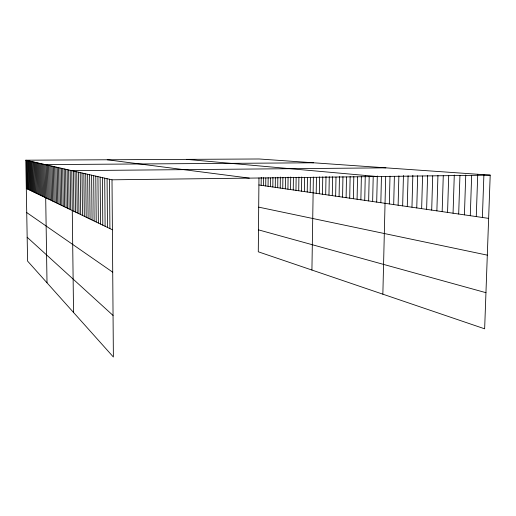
<?xml version="1.0" encoding="UTF-8"?>
<svg xmlns="http://www.w3.org/2000/svg" width="516" height="516" viewBox="0 0 516 516"><rect width="100%" height="100%" fill="white"/><g stroke="black" fill="none" stroke-linecap="round" stroke-linejoin="round"><path stroke-width="0.77" d="M258.968 177.885L258.284 251.795L484.647 328.815L490.2 175.137L259.142 158.986L25.8 160.192L27.587 261.096L113.378 357.014L112.004 179.813L25.8 160.192M261.148 185.296L261.225 177.375M263.424 185.631L263.502 177.652M265.727 185.966L265.811 177.936M268.062 186.302L268.152 177.672M270.429 186.65L270.519 177.962M272.829 186.998L272.932 177.452M275.26 187.353L275.363 177.743M277.724 187.708L277.847 177.233M280.22 188.076L280.349 177.033M282.755 188.443L282.891 177.33M285.322 188.817L285.464 177.627M287.928 189.191L288.083 177.117M290.566 189.578L290.734 176.969M293.249 189.965L293.417 177.265M295.965 190.365L296.139 177.575M298.719 190.765L298.912 177.078M301.518 191.172L301.718 176.969M304.356 191.584L304.563 177.278M307.233 192.004L307.452 177.588M310.161 192.429L310.387 177.504M311.922 270.049L313.373 177.033M316.192 193.306L316.45 177.356M319.314 193.758L319.585 176.885M322.474 194.216L322.764 176.859M325.693 194.687L326.002 176.395M328.963 195.164L329.279 176.724M332.278 195.641L332.614 176.736M335.652 196.132L336 177.078M339.083 196.635L339.451 176.62M342.566 197.138L342.953 176.665M346.107 197.654L346.507 177.014M349.706 198.176L350.138 176.569M353.37 198.712L353.815 176.646M357.091 199.253L357.556 177.001M360.877 199.802L361.374 176.562M364.735 200.363L365.263 175.892M368.65 200.937L369.198 176.246M372.642 201.517L373.203 176.614M376.699 202.104L377.306 175.969M380.834 202.704L381.453 176.337M382.859 294.185L385.684 176.517M389.322 203.943L390.006 176.098M393.689 204.575L394.385 176.478M398.126 205.22L398.874 175.898M402.654 205.878L403.447 175.479M407.266 206.548L408.085 175.73M411.968 207.232L412.832 175.324M416.76 207.929L417.65 175.711M421.643 208.645L422.565 175.995M426.622 209.367L427.596 175.595M431.698 210.102L432.705 175.898M436.878 210.857L437.942 175.505M442.167 211.625L443.263 175.84M447.559 212.411L448.714 175.453M453.061 213.211L454.286 175.014M458.685 214.03L459.943 175.434M464.419 214.862L465.748 175.021M470.282 215.714L471.65 175.453M476.268 216.585L477.739 174.26M482.383 217.475L483.898 174.692M112.004 179.813L490.2 175.137M385.891 167.842L71.782 170.654L73.543 312.47M313.593 162.792L45.182 164.604L47.014 282.813M186.444 159.36L377.267 176.53M107.231 159.773L249.286 178.11M258.903 184.973L488.639 218.384M258.697 207.142L487.31 255.143M258.484 229.859L485.956 292.688M26.303 188.463L112.391 229.781M26.729 212.566L112.72 272.19M27.167 237.263L113.056 315.45M32.463 161.708L32.972 191.662M31.586 161.508L32.095 191.243M30.721 161.315L31.231 190.83M29.87 161.121L30.38 190.417M29.031 160.928L29.541 190.017M28.206 160.74L28.715 189.617M27.393 160.553L27.896 189.23M26.593 160.373L27.096 188.843M47.427 165.114L47.943 198.847M46.298 164.856L46.808 198.305M44.105 164.359L44.621 197.254M43.047 164.114L43.563 196.744M42.009 163.882L42.518 196.248M40.983 163.649L41.499 195.757M39.977 163.417L40.493 195.274M38.984 163.191L39.5 194.796M38.01 162.972L38.519 194.326M37.049 162.753L37.558 193.868M36.107 162.534L36.617 193.41M35.172 162.327L35.681 192.965M34.256 162.114L34.766 192.526M33.353 161.908L33.863 192.094M61.32 168.274L61.823 205.51M59.933 167.958L60.443 204.852M58.579 167.648L59.088 204.201M57.25 167.352L57.76 203.562M55.941 167.049L56.457 202.936M54.657 166.758L55.173 202.317M53.4 166.475L53.916 201.717M52.161 166.191L52.677 201.124M50.949 165.913L51.465 200.537M49.755 165.642L50.265 199.963M48.581 165.378L49.097 199.402M75.046 171.402L75.536 212.095M73.395 171.022L73.891 211.302M70.195 170.293L70.692 209.767M68.641 169.938L69.138 209.025M67.119 169.596L67.622 208.296M65.629 169.254L66.132 207.58M64.165 168.919L64.668 206.877M62.726 168.597L63.236 206.187M89.61 174.711L90.068 219.068M87.643 174.266L88.107 218.126M85.727 173.828L86.191 217.21M83.85 173.402L84.321 216.307M82.012 172.983L82.489 215.43M80.212 172.576L80.696 214.572M78.458 172.176L78.942 213.727M76.736 171.783L77.219 212.902M104.703 178.149L105.116 226.292M102.387 177.62L102.813 225.182M100.13 177.111L100.562 224.105M97.924 176.607L98.362 223.047M95.776 176.117L96.215 222.022M93.673 175.64L94.118 221.016M91.616 175.169L92.067 220.029M109.508 179.245L109.908 228.588M107.076 178.691L107.483 227.427"/></g></svg>
